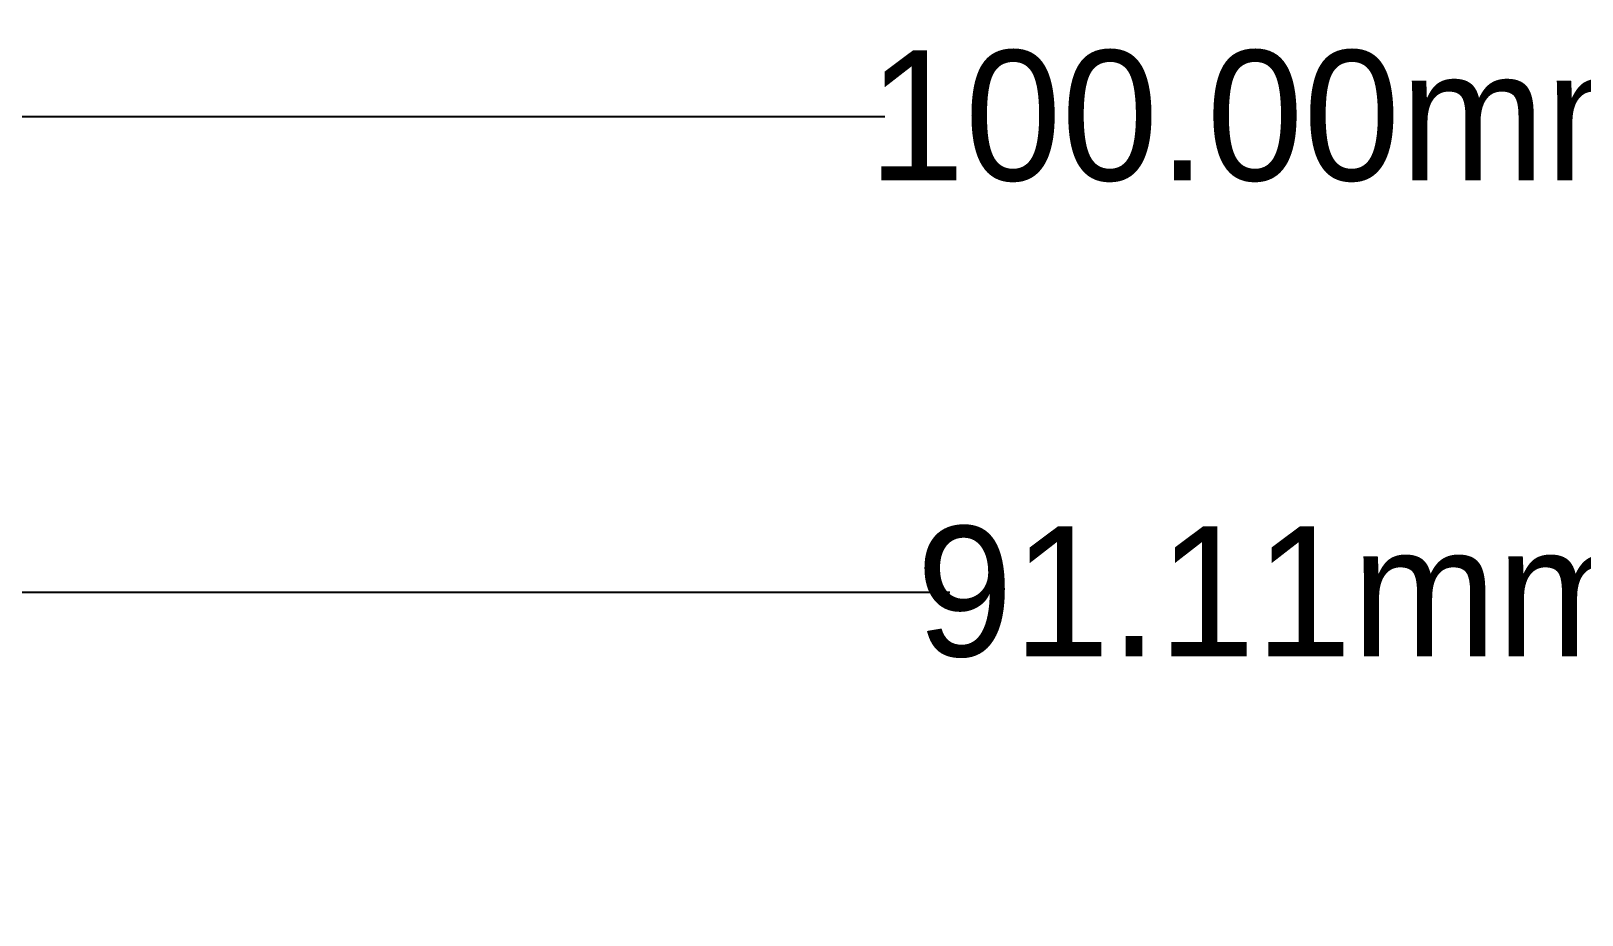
# Model space of a CAD drawing. Extents: x -19 to 132, y -1 to 107.
# Drawn here: x 21.23 to 56.98, y 86.65 to 107.04 of the extents above; entities that cross this region are included whole.
import ezdxf

# ---------------------------------------------------------------- set-up
doc = ezdxf.new("R2010")
doc.units = 0
doc.header["$MEASUREMENT"] = 0
doc.layers.get('0').update_dxf_attribs({"linetype": 'CONTINUOUS'})
doc.layers.get('Defpoints').update_dxf_attribs({"linetype": 'CONTINUOUS'})
doc.dimstyles.get("Standard").update_dxf_attribs({"dimtxt": 0.18, "dimasz": 0.18, "dimexe": 0.18, "dimexo": 0.0625, "dimgap": 0.09, "dimtad": 0, "dimtih": 1, "dimtoh": 1, "dimdec": 4, "dimzin": 0, "dimdsep": 46, "dimtxsty": 'STANDARD', "dimcen": 0.09, "dimadec": 0, "dimazin": 0, "dimtfac": 1, "dimtdec": 4, "dimtofl": 0, "dimtmove": 0, "dimatfit": 3, "dimfxl": 1, "dimtolj": 1, "dimtzin": 0, "dimarcsym": 0})

# ---------------------------------------------------------------- blocks, each defined once
blk = doc.blocks.new('*D8')
at = {"color": 0, "linetype": 'Continuous', "lineweight": -2, "transparency": 16777216}
for p, q in [((4.445, 80.631), (4.445, 94.272)), ((95.555, 80.631), (95.555, 94.272))]:
    blk.add_line(p, q, dxfattribs=at)
at = {"color": 0, "linetype": 'Continuous', "lineweight": -3, "transparency": 16777216}
for p, q in [((12.445, 94.092), (42.41, 94.092)), ((87.555, 94.092), (57.59, 94.092))]:
    blk.add_line(p, q, dxfattribs=at)
at = {"color": 0, "linetype": 'Continuous', "transparency": 16777216}
for points in [[(12.445, 95.426), (12.445, 92.759), (4.445, 94.092)], [(87.555, 95.426), (87.555, 92.759), (95.555, 94.092)]]:
    blk.add_solid(points, dxfattribs=at)
at = {"layer": 'Defpoints', "color": 0, "linetype": 'Continuous', "transparency": 16777216}
for p in [(95.555, 94.092), (4.445, 80.569), (95.555, 80.569)]:
    blk.add_point(p, dxfattribs=at)
at = {"color": 0, "linetype": 'Continuous', "transparency": 16777216, "insert": (50, 94.092), "char_height": 3, "attachment_point": 5}
blk.add_mtext('\\A1;91.11mm', dxfattribs=at)
blk = doc.blocks.new('*D11')
at = {"color": 0, "linetype": 'Continuous', "lineweight": -2, "transparency": 16777216}
for p, q in [((0, 85.063), (0, 105.246)), ((100, 85.063), (100, 105.246)), ((8, 105.066), (40.91, 105.066)), ((92, 105.066), (59.09, 105.066))]:
    blk.add_line(p, q, dxfattribs=at)
at = {"color": 0, "linetype": 'Continuous', "transparency": 16777216}
for points in [[(8, 106.4), (8, 103.733), (0, 105.066)], [(92, 106.4), (92, 103.733), (100, 105.066)]]:
    blk.add_solid(points, dxfattribs=at)
at = {"layer": 'Defpoints', "color": 0, "linetype": 'Continuous', "transparency": 16777216}
for p in [(100, 105.066), (0, 85), (100, 85)]:
    blk.add_point(p, dxfattribs=at)
at = {"color": 0, "linetype": 'Continuous', "transparency": 16777216, "insert": (50, 105.066), "char_height": 3, "attachment_point": 5}
blk.add_mtext('\\A1;100.00mm', dxfattribs=at)

msp = doc.modelspace()

# ---------------------------------------------------------------- dimensions: what is measured, and where the dimension line sits
at = {"linetype": 'Continuous'}
for base, p1, p2, override, picture, middle in [((99.9998, 105.066494), (0, 85.000008), (99.9998, 85.000008), {"dimtxt": 3, "dimasz": 8, "dimdec": 2, "dimpost": 'mm'}, '*D11', (49.9999, 105.066494)), ((95.5548, 94.092346), (4.445, 80.5688), (95.5548, 80.5688), {"dimtxt": 3, "dimasz": 8, "dimdec": 2, "dimrnd": 0, "dimpost": 'mm', "dimlwd": -3}, '*D8', (49.9999, 94.092346))]:
    dim = msp.add_linear_dim(base=base, p1=p1, p2=p2, dimstyle='Standard', override=override, dxfattribs=at)
    dim.commit()
    dim.dimension.update_dxf_attribs({"geometry": picture, "text_midpoint": middle})

doc.saveas('drawing.dxf')
